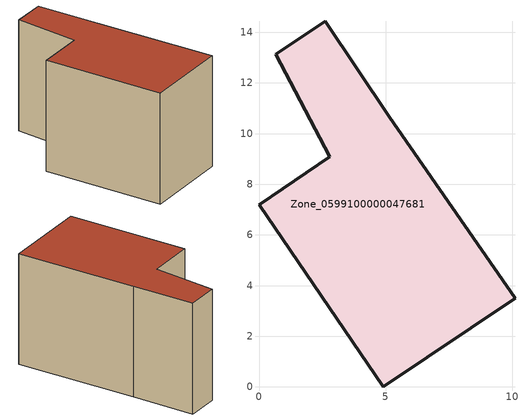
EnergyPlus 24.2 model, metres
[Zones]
Zone_0599100000047681
 floor ground (C_G): 2.79,9.08 0.66,13.14 2.61,14.44 5.15,10.67 10.11,3.51 4.91,0 0,7.2 z0
 wall outside (C_F): 0.66,13.14 2.79,9.08 0,7.2 4.91,0 10.11,3.51 5.15,10.67 2.61,14.44 0.66,13.14 z0:8.05
 roof outside (C_R): 4.91,0 10.11,3.51 5.15,10.67 2.61,14.44 0.66,13.14 2.79,9.08 0,7.2 z8.05
[BUILDING]
Pand.0599100000047681: North Axis=0; Terrain=City; Loads Convergence Tolerance Value=0.04; Temperature Convergence Tolerance Value=0.4; Solar Distribution=FullExterior; Maximum Number of Warmup Days=25; Minimum Number of Warmup Days=1
[Site:Location]
Rotterdam.The.Hague.AP_ZH_NLD Design_Conditions: Latitude=51.96; Longitude=4.45; Time Zone=1; Elevation=-4.5
[SITE:GROUNDTEMPERATURE:BUILDINGSURFACE]
18, 18, 18, 18, 18, 18, 18, 18, 18, 18, 18, 18
[MATERIAL] Thermal Absorptance=0.9; Solar Absorptance=0.7; Visible Absorptance=0.7
Name | Roughness | Thickness | Conductivity | Density | Specific Heat
G.TI.1975-1991 | MediumSmooth | 0.15 | 0.288461 | 540 | 1210
F.TI.1975-1991 | Rough | 0.3 | 0.230769 | 1920 | 840
R.TI.1975-1991 | MediumRough | 0.2 | 0.153846 | 1500 | 1000
[CONSTRUCTION]
C_G: G.TI.1975-1991
C_F: F.TI.1975-1991
C_R: R.TI.1975-1991
[ZONE]
Zone_0599100000047681: Type=1; Multiplier=1; Ceiling Height=Autocalculate; Volume=Autocalculate; Floor Area=autocalculate; Part of Total Floor Area=Yes
[ZONEINFILTRATION:DESIGNFLOWRATE]
Infil_Zone_0599100000047681: Zone or ZoneList or Space or SpaceList=Zone_0599100000047681; Schedule=AlwaysOn; Design Flow Rate Calculation Method=Flow/Area; Flow Rate per Floor Area=0.003; Constant Term Coefficient=1; Temperature Term Coefficient=0; Velocity Term Coefficient=0; Velocity Squared Term Coefficient=0
[HVACTEMPLATE:ZONE:IDEALLOADSAIRSYSTEM]
Zone_0599100000047681: Maximum Heating Supply Air Temperature=50; Minimum Cooling Supply Air Temperature=13; Maximum Heating Supply Air Humidity Ratio=0.0156; Minimum Cooling Supply Air Humidity Ratio=0.0077; Heating Limit=NoLimit; Cooling Limit=NoLimit; Dehumidification Control Type=ConstantSensibleHeatRatio; Cooling Sensible Heat Ratio=0.7; Dehumidification Setpoint=60; Humidification Control Type=None; Humidification Setpoint=30; Outdoor Air Method=None; Outdoor Air Flow Rate per Person=0.00944; Outdoor Air Flow Rate per Zone Floor Area=0; Outdoor Air Flow Rate per Zone=0; Demand Controlled Ventilation Type=None; Outdoor Air Economizer Type=NoEconomizer; Heat Recovery Type=None; Sensible Heat Recovery Effectiveness=0.7; Latent Heat Recovery Effectiveness=0.65
[ZONECONTROL:THERMOSTAT]
ThermostatControl_Zone_0599100000047681: Zone or ZoneList=Zone_0599100000047681; Control Type Schedule=DualSetpointControlType; Control 1=Thermostat_Zone_0599100000047681; Temperature Difference Between Cutout And Setpoint=0
[THERMOSTATSETPOINT:DUALSETPOINT]
Thermostat_Zone_0599100000047681: Heating Setpoint Temperature Schedule=HeatingSetpoint_Zone_0599100000047681; Cooling Setpoint Temperature Schedule=CoolingSetpoint_Zone_0599100000047681
[SCHEDULE:COMPACT]
HeatingSetpoint_Zone_0599100000047681: Through: 12/31, For: AllDays, Until: 24:00, 21
CoolingSetpoint_Zone_0599100000047681: Through: 12/31, For: AllDays, Until: 24:00, 24
DualSetpointControlType: Through: 12/31, For: AllDays, Until: 24:00, 4
AlwaysOn: Through: 12/31, For: AllDays, Until: 24:00, 1
